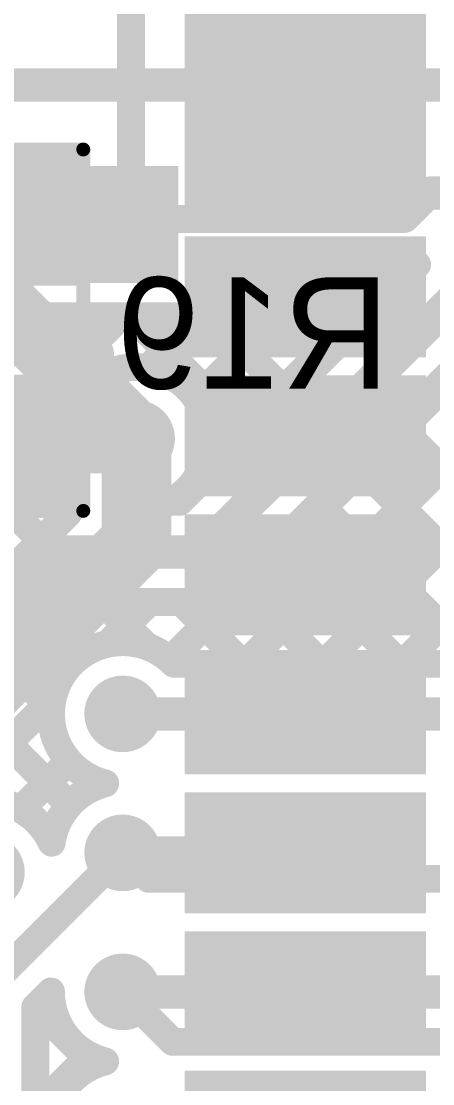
# Model space of a CAD drawing. Header units: millimetres. Extents: x 0.78 to 3.29, y 2.96 to 5.31.
# Drawn here: x 1.2775 to 1.4255, y 4.29 to 4.6721 of the extents above; entities that cross this region are included whole.
import ezdxf

# ---------------------------------------------------------------- set-up
doc = ezdxf.new("R2010")
doc.units = ezdxf.units.MM
doc.header["$MEASUREMENT"] = 0
for name, color, linetype in [('BottomLayer', 5, 'Continuous'), ('BottomOverlay', 54, 'Continuous'), ('BottomPaste', 16, 'Continuous'), ('BottomSolder', 6, 'Continuous'), ('MultiLayer', 9, 'Continuous'), ('TopLayer', 1, 'Continuous'), ('TopPaste', 8, 'Continuous'), ('TopSolder', 216, 'Continuous'), ('ViaHoleLayer', 16, 'Continuous')]:
    doc.layers.add(name, color=color, linetype=linetype)

# ---------------------------------------------------------------- blocks, each defined once
blk = doc.blocks.new('R_______0805_B_17')
at = {"layer": 'BottomLayer'}
for points in [[(-0.06, -0.025), (-0.02, -0.025), (-0.06, 0.025), (-0.02, 0.025)], [(0.02, -0.025), (0.06, -0.025), (0.02, 0.025), (0.06, 0.025)]]:
    blk.add_solid(points, dxfattribs=at)
at = {"layer": 'BottomOverlay', "const_width": 0.005}
for points in [[(0.065, 0.031), (-0.065, 0.031)], [(-0.065, -0.031), (-0.065, 0.031)], [(0.065, -0.031), (0.065, 0.031)], [(0.065, -0.031), (-0.065, -0.031)]]:
    blk.add_lwpolyline(points, dxfattribs=at)
at = {"layer": 'BottomOverlay', "const_width": 0.0025}
for points in [[(-0.06625, 0.031, 1), (-0.06375, 0.031, 1)], [(-0.06625, 0.031, 1), (-0.06375, 0.031, 1)], [(0.06375, 0.031, 1), (0.06625, 0.031, 1)], [(0.06375, 0.031, 1), (0.06625, 0.031, 1)], [(-0.06625, -0.031, 1), (-0.06375, -0.031, 1)], [(-0.06625, -0.031, 1), (-0.06375, -0.031, 1)], [(0.06375, -0.031, 1), (0.06625, -0.031, 1)], [(0.06375, -0.031, 1), (0.06625, -0.031, 1)]]:
    blk.add_lwpolyline(points, format="xyb", close=True, dxfattribs=at)
at = {"layer": 'BottomPaste'}
for points in [[(-0.06, -0.025), (-0.02, -0.025), (-0.06, 0.025), (-0.02, 0.025)], [(0.02, -0.025), (0.06, -0.025), (0.02, 0.025), (0.06, 0.025)]]:
    blk.add_solid(points, dxfattribs=at)
at = {"layer": 'BottomSolder'}
for points in [[(-0.064, -0.029), (-0.016, -0.029), (-0.064, 0.029), (-0.016, 0.029)], [(0.016, -0.029), (0.064, -0.029), (0.016, 0.029), (0.064, 0.029)]]:
    blk.add_solid(points, dxfattribs=at)
blk = doc.blocks.new('ESP32_WROOM_32_70')
at = {"layer": 'TopLayer'}
for points in [[(-0.03937, -0.16772), (0.03937, -0.16772), (-0.03937, -0.13228), (0.03937, -0.13228)], [(-0.03937, -0.21772), (0.03937, -0.21772), (-0.03937, -0.18228), (0.03937, -0.18228)], [(-0.03937, -0.26772), (0.03937, -0.26772), (-0.03937, -0.23228), (0.03937, -0.23228)], [(-0.03937, -0.31772), (0.03937, -0.31772), (-0.03937, -0.28228), (0.03937, -0.28228)], [(-0.03937, -0.36772), (0.03937, -0.36772), (-0.03937, -0.33228), (0.03937, -0.33228)], [(-0.03937, -0.41772), (0.03937, -0.41772), (-0.03937, -0.38228), (0.03937, -0.38228)], [(-0.03937, -0.46772), (0.03937, -0.46772), (-0.03937, -0.43228), (0.03937, -0.43228)], [(-0.03937, -0.51772), (0.03937, -0.51772), (-0.03937, -0.48228), (0.03937, -0.48228)], [(-0.03937, -0.56772), (0.03937, -0.56772), (-0.03937, -0.53228), (0.03937, -0.53228)]]:
    blk.add_solid(points, dxfattribs=at)
at = {"layer": 'TopPaste'}
for points in [[(-0.03937, -0.16772), (0.03937, -0.16772), (-0.03937, -0.13228), (0.03937, -0.13228)], [(-0.03937, -0.21772), (0.03937, -0.21772), (-0.03937, -0.18228), (0.03937, -0.18228)], [(-0.03937, -0.26772), (0.03937, -0.26772), (-0.03937, -0.23228), (0.03937, -0.23228)], [(-0.03937, -0.31772), (0.03937, -0.31772), (-0.03937, -0.28228), (0.03937, -0.28228)], [(-0.03937, -0.36772), (0.03937, -0.36772), (-0.03937, -0.33228), (0.03937, -0.33228)], [(-0.03937, -0.41772), (0.03937, -0.41772), (-0.03937, -0.38228), (0.03937, -0.38228)], [(-0.03937, -0.46772), (0.03937, -0.46772), (-0.03937, -0.43228), (0.03937, -0.43228)], [(-0.03937, -0.51772), (0.03937, -0.51772), (-0.03937, -0.48228), (0.03937, -0.48228)], [(-0.03937, -0.56772), (0.03937, -0.56772), (-0.03937, -0.53228), (0.03937, -0.53228)]]:
    blk.add_solid(points, dxfattribs=at)
at = {"layer": 'TopSolder'}
for points in [[(-0.04337, -0.17172), (0.04337, -0.17172), (-0.04337, -0.12828), (0.04337, -0.12828)], [(-0.04337, -0.22172), (0.04337, -0.22172), (-0.04337, -0.17828), (0.04337, -0.17828)], [(-0.04337, -0.27172), (0.04337, -0.27172), (-0.04337, -0.22828), (0.04337, -0.22828)], [(-0.04337, -0.32172), (0.04337, -0.32172), (-0.04337, -0.27828), (0.04337, -0.27828)], [(-0.04337, -0.37172), (0.04337, -0.37172), (-0.04337, -0.32828), (0.04337, -0.32828)], [(-0.04337, -0.42172), (0.04337, -0.42172), (-0.04337, -0.37828), (0.04337, -0.37828)], [(-0.04337, -0.47172), (0.04337, -0.47172), (-0.04337, -0.42828), (0.04337, -0.42828)], [(-0.04337, -0.52172), (0.04337, -0.52172), (-0.04337, -0.47828), (0.04337, -0.47828)], [(-0.04337, -0.57172), (0.04337, -0.57172), (-0.04337, -0.52828), (0.04337, -0.52828)]]:
    blk.add_solid(points, dxfattribs=at)

msp = doc.modelspace()

# ---------------------------------------------------------------- linework, layer by layer
at = {"layer": 'BottomLayer'}
for points, const_width in [([(1.184, 4.64921), (1.5, 4.64921)], 0.012), ([(1.41541, 4.601), (1.42471, 4.6103)], 0.01), ([(1.42471, 4.6103), (1.54635, 4.6103)], 0.012), ([(1.26883, 4.601), (1.317, 4.601)], 0.01), ([(1.317, 4.601), (1.41541, 4.601)], 0.01), ([(1.33448, 4.49923), (1.41984, 4.58459)], 0.01), ([(1.34034, 4.53646), (1.38788, 4.584)], 0.01), ([(1.3414, 4.50924), (1.41618, 4.58402)], 0.01), ([(1.346, 4.584), (1.41541, 4.584)], 0.01), ([(1.346, 4.57041), (1.35959, 4.584)], 0.01), ([(1.346, 4.566), (1.346, 4.584)], 0.01), ([(1.3557, 4.584), (1.38748, 4.55222)], 0.01), ([(1.38398, 4.584), (1.40162, 4.56637)], 0.01), ([(1.41227, 4.584), (1.41576, 4.58051)], 0.01), ([(1.34194, 4.48123), (1.43361, 4.5729)], 0.012), ([(1.34159, 4.566), (1.346, 4.57041)], 0.01), ([(1.23633, 4.566), (1.346, 4.566)], 0.01), ([(1.26056, 4.566), (1.27356, 4.553)], 0.01), ([(1.27202, 4.553), (1.28502, 4.566)], 0.01), ([(1.28885, 4.566), (1.30185, 4.553)], 0.01), ([(1.30031, 4.553), (1.31331, 4.566)], 0.01), ([(1.31713, 4.566), (1.35919, 4.52394)], 0.01), ([(1.32305, 4.54746), (1.34159, 4.566)], 0.01), ([(1.34541, 4.566), (1.37333, 4.53808)], 0.01), ([(1.33106, 4.44233), (1.44363, 4.5549)], 0.01), ([(1.35469, 4.46852), (1.44107, 4.5549)], 0.01), ([(1.35801, 4.441), (1.47192, 4.5549)], 0.01), ([(1.23933, 4.553), (1.30583, 4.553)], 0.01), ([(1.30185, 4.553), (1.30583, 4.54902)], 0.01), ([(1.30583, 4.5465), (1.30583, 4.553)], 0.01), ([(1.30583, 4.54902), (1.30835, 4.5465)], 0.01), ([(1.30583, 4.5465), (1.31098, 4.5465)], 0.01), ([(1.42707, 4.54091), (1.46022, 4.50776)], 0.01), ([(1.26883, 4.521), (1.26983, 4.522)], 0.025), ([(1.26983, 4.522), (1.319, 4.522)], 0.025), ([(1.41293, 4.52677), (1.435, 4.5047)], 0.01), ([(1.39879, 4.51263), (1.435, 4.47641)], 0.01), ([(1.34279, 4.51206), (1.34505, 4.5098)], 0.01), ([(1.33108, 4.49923), (1.33448, 4.49923)], 0.01), ([(1.38465, 4.49848), (1.435, 4.44813)], 0.01), ([(1.3863, 4.441), (1.435, 4.4897)], 0.01), ([(1.213, 4.405), (1.28923, 4.48123)], 0.012), ([(1.28923, 4.48123), (1.34194, 4.48123)], 0.012), ([(1.37051, 4.48434), (1.41385, 4.441)], 0.01), ([(1.35636, 4.4702), (1.38556, 4.441)], 0.01), ([(1.231, 4.39754), (1.29668, 4.46323)], 0.01), ([(1.29668, 4.46323), (1.34194, 4.46323)], 0.01), ([(1.30677, 4.46323), (1.32274, 4.44725)], 0.01), ([(1.30867, 4.44822), (1.32367, 4.46323)], 0.01), ([(1.33505, 4.46323), (1.35728, 4.441)], 0.01), ([(1.41458, 4.441), (1.435, 4.46142)], 0.01), ([(1.28758, 4.45413), (1.29828, 4.44343)], 0.01), ([(1.27344, 4.43998), (1.28831, 4.42512)], 0.01), ([(1.33245, 4.441), (1.435, 4.441)], 0.01), ([(1.231, 4.37056), (1.28878, 4.42833)], 0.01), ([(1.2593, 4.42584), (1.29486, 4.39028)], 0.01), ([(1.314, 4.423), (1.45995, 4.423)], 0.012), ([(1.27736, 4.38863), (1.29467, 4.40594)], 0.01), ([(1.314, 4.373), (1.32337, 4.36363)], 0.01), ([(1.32337, 4.36363), (1.462, 4.36363)], 0.01), ([(1.314, 4.323), (1.332, 4.305)], 0.01), ([(1.332, 4.305), (1.462, 4.305)], 0.01)]:
    msp.add_lwpolyline(points, dxfattribs=dict(at, const_width=const_width))
for points, const_width in [([(1.31011, 4.601, 1), (1.32389, 4.601, 1)], 0.01378), ([(1.42171, 4.6103, 1), (1.42771, 4.6103, 1)], 0.006), ([(1.42221, 4.6103, 1), (1.42721, 4.6103, 1)], 0.005), ([(1.3145, 4.601, 1), (1.3195, 4.601, 1)], 0.005), ([(1.3145, 4.601, 1), (1.3195, 4.601, 1)], 0.005), ([(1.41291, 4.601, 1), (1.41791, 4.601, 1)], 0.005), ([(1.41291, 4.601, 1), (1.41791, 4.601, 1)], 0.005), ([(1.3435, 4.584, 1), (1.3485, 4.584, 1)], 0.005), ([(1.3435, 4.584, 1), (1.3485, 4.584, 1)], 0.005), ([(1.3532, 4.584, 1), (1.3582, 4.584, 1)], 0.005), ([(1.35709, 4.584, 1), (1.36209, 4.584, 1)], 0.005), ([(1.38148, 4.584, 1), (1.38648, 4.584, 1)], 0.005), ([(1.38538, 4.584, 1), (1.39038, 4.584, 1)], 0.005), ([(1.40977, 4.584, 1), (1.41477, 4.584, 1)], 0.005), ([(1.41291, 4.584, 1), (1.41791, 4.584, 1)], 0.005), ([(1.41291, 4.584, 1), (1.41791, 4.584, 1)], 0.005), ([(1.41291, 4.584, 1), (1.41791, 4.584, 1)], 0.005), ([(1.41368, 4.58402, 1), (1.41868, 4.58402, 1)], 0.005), ([(1.41734, 4.58459, 1), (1.42234, 4.58459, 1)], 0.005), ([(1.41734, 4.58459, 1), (1.42234, 4.58459, 1)], 0.005), ([(1.41734, 4.58459, 1), (1.42234, 4.58459, 1)], 0.005), ([(1.41326, 4.58051, 1), (1.41826, 4.58051, 1)], 0.005), ([(1.3435, 4.57041, 1), (1.3485, 4.57041, 1)], 0.005), ([(1.3435, 4.57041, 1), (1.3485, 4.57041, 1)], 0.005), ([(1.28252, 4.566, 1), (1.28752, 4.566, 1)], 0.005), ([(1.28635, 4.566, 1), (1.29135, 4.566, 1)], 0.005), ([(1.31081, 4.566, 1), (1.31581, 4.566, 1)], 0.005), ([(1.31463, 4.566, 1), (1.31963, 4.566, 1)], 0.005), ([(1.33909, 4.566, 1), (1.34409, 4.566, 1)], 0.005), ([(1.33909, 4.566, 1), (1.34409, 4.566, 1)], 0.005), ([(1.34291, 4.566, 1), (1.34791, 4.566, 1)], 0.005), ([(1.3435, 4.566, 1), (1.3485, 4.566, 1)], 0.005), ([(1.3435, 4.566, 1), (1.3485, 4.566, 1)], 0.005), ([(1.39912, 4.56637, 1), (1.40412, 4.56637, 1)], 0.005), ([(1.27106, 4.553, 1), (1.27606, 4.553, 1)], 0.005), ([(1.29781, 4.553, 1), (1.30281, 4.553, 1)], 0.005), ([(1.29935, 4.553, 1), (1.30435, 4.553, 1)], 0.005), ([(1.29935, 4.553, 1), (1.30435, 4.553, 1)], 0.005), ([(1.30333, 4.553, 1), (1.30833, 4.553, 1)], 0.005), ([(1.30333, 4.553, 1), (1.30833, 4.553, 1)], 0.005), ([(1.38498, 4.55222, 1), (1.38998, 4.55222, 1)], 0.005), ([(1.30333, 4.54902, 1), (1.30833, 4.54902, 1)], 0.005), ([(1.30333, 4.54902, 1), (1.30833, 4.54902, 1)], 0.005), ([(1.32055, 4.54746, 1), (1.32555, 4.54746, 1)], 0.005), ([(1.30333, 4.5465, 1), (1.30833, 4.5465, 1)], 0.005), ([(1.30333, 4.5465, 1), (1.30833, 4.5465, 1)], 0.005), ([(1.30585, 4.5465, 1), (1.31085, 4.5465, 1)], 0.005), ([(1.30848, 4.5465, 1), (1.31348, 4.5465, 1)], 0.005), ([(1.30848, 4.5465, 1), (1.31348, 4.5465, 1)], 0.005), ([(1.42457, 4.54091, 1), (1.42957, 4.54091, 1)], 0.005), ([(1.33784, 4.53646, 1), (1.34284, 4.53646, 1)], 0.005), ([(1.37083, 4.53808, 1), (1.37583, 4.53808, 1)], 0.005), ([(1.26258, 4.521, 1), (1.27508, 4.521, 1)], 0.0125), ([(1.26358, 4.522, 1), (1.27608, 4.522, 1)], 0.0125), ([(1.26358, 4.522, 1), (1.27608, 4.522, 1)], 0.0125), ([(1.31211, 4.522, 1), (1.32589, 4.522, 1)], 0.01378), ([(1.31275, 4.522, 1), (1.32525, 4.522, 1)], 0.0125), ([(1.35669, 4.52394, 1), (1.36169, 4.52394, 1)], 0.005), ([(1.41043, 4.52677, 1), (1.41543, 4.52677, 1)], 0.005), ([(1.34228, 4.522, 1), (1.34728, 4.522, 1)], 0.005), ([(1.34228, 4.522, 1), (1.34728, 4.522, 1)], 0.005), ([(1.39629, 4.51263, 1), (1.40129, 4.51263, 1)], 0.005), ([(1.3389, 4.50924, 1), (1.3439, 4.50924, 1)], 0.005), ([(1.34029, 4.51206, 1), (1.34529, 4.51206, 1)], 0.005), ([(1.34255, 4.5098, 1), (1.34755, 4.5098, 1)], 0.005), ([(1.32858, 4.49923, 1), (1.33358, 4.49923, 1)], 0.005), ([(1.32858, 4.49923, 1), (1.33358, 4.49923, 1)], 0.005), ([(1.33198, 4.49923, 1), (1.33698, 4.49923, 1)], 0.005), ([(1.33198, 4.49923, 1), (1.33698, 4.49923, 1)], 0.005), ([(1.38215, 4.49848, 1), (1.38715, 4.49848, 1)], 0.005), ([(1.28623, 4.48123, 1), (1.29223, 4.48123, 1)], 0.006), ([(1.28623, 4.48123, 1), (1.29223, 4.48123, 1)], 0.006), ([(1.33894, 4.48123, 1), (1.34494, 4.48123, 1)], 0.006), ([(1.33894, 4.48123, 1), (1.34494, 4.48123, 1)], 0.006), ([(1.36801, 4.48434, 1), (1.37301, 4.48434, 1)], 0.005), ([(1.35386, 4.4702, 1), (1.35886, 4.4702, 1)], 0.005), ([(1.35216, 4.4685, 1), (1.35716, 4.4685, 1)], 0.005), ([(1.35219, 4.46852, 1), (1.35719, 4.46852, 1)], 0.005), ([(1.35219, 4.46852, 1), (1.35719, 4.46852, 1)], 0.005), ([(1.29418, 4.46323, 1), (1.29918, 4.46323, 1)], 0.005), ([(1.29418, 4.46323, 1), (1.29918, 4.46323, 1)], 0.005), ([(1.30427, 4.46323, 1), (1.30927, 4.46323, 1)], 0.005), ([(1.32117, 4.46323, 1), (1.32617, 4.46323, 1)], 0.005), ([(1.33255, 4.46323, 1), (1.33755, 4.46323, 1)], 0.005), ([(1.33944, 4.46323, 1), (1.34444, 4.46323, 1)], 0.005), ([(1.33944, 4.46323, 1), (1.34444, 4.46323, 1)], 0.005), ([(1.33944, 4.46323, 1), (1.34444, 4.46323, 1)], 0.005), ([(1.28508, 4.45413, 1), (1.29008, 4.45413, 1)], 0.005), ([(1.30617, 4.44822, 1), (1.31117, 4.44822, 1)], 0.005), ([(1.32024, 4.44725, 1), (1.32524, 4.44725, 1)], 0.005), ([(1.29578, 4.44343, 1), (1.30078, 4.44343, 1)], 0.005), ([(1.27094, 4.43998, 1), (1.27594, 4.43998, 1)], 0.005), ([(1.32856, 4.44233, 1), (1.33356, 4.44233, 1)], 0.005), ([(1.32995, 4.441, 1), (1.33495, 4.441, 1)], 0.005), ([(1.32995, 4.441, 1), (1.33495, 4.441, 1)], 0.005), ([(1.35478, 4.441, 1), (1.35978, 4.441, 1)], 0.005), ([(1.35551, 4.441, 1), (1.36051, 4.441, 1)], 0.005), ([(1.38306, 4.441, 1), (1.38806, 4.441, 1)], 0.005), ([(1.3838, 4.441, 1), (1.3888, 4.441, 1)], 0.005), ([(1.41135, 4.441, 1), (1.41635, 4.441, 1)], 0.005), ([(1.41208, 4.441, 1), (1.41708, 4.441, 1)], 0.005), ([(1.28628, 4.42833, 1), (1.29128, 4.42833, 1)], 0.005), ([(1.30711, 4.423, 1), (1.32089, 4.423, 1)], 0.01378), ([(1.28581, 4.42512, 1), (1.29081, 4.42512, 1)], 0.005), ([(1.311, 4.423, 1), (1.317, 4.423, 1)], 0.006), ([(1.29217, 4.40594, 1), (1.29717, 4.40594, 1)], 0.005), ([(1.30521, 4.398, 1), (1.31021, 4.398, 1)], 0.005), ([(1.30521, 4.398, 1), (1.31021, 4.398, 1)], 0.005), ([(1.29236, 4.39028, 1), (1.29737, 4.39028, 1)], 0.005), ([(1.27486, 4.38863, 1), (1.27986, 4.38863, 1)], 0.005), ([(1.30711, 4.373, 1), (1.32089, 4.373, 1)], 0.01378), ([(1.25811, 4.366, 1), (1.27189, 4.366, 1)], 0.01378), ([(1.28598, 4.37664, 1), (1.29098, 4.37664, 1)], 0.005), ([(1.28598, 4.37664, 1), (1.29098, 4.37664, 1)], 0.005), ([(1.3115, 4.373, 1), (1.3165, 4.373, 1)], 0.005), ([(1.32087, 4.36363, 1), (1.32587, 4.36363, 1)], 0.005), ([(1.32087, 4.36363, 1), (1.32587, 4.36363, 1)], 0.005), ([(1.30711, 4.323, 1), (1.32089, 4.323, 1)], 0.01378), ([(1.3115, 4.323, 1), (1.3165, 4.323, 1)], 0.005), ([(1.3295, 4.305, 1), (1.3345, 4.305, 1)], 0.005), ([(1.3295, 4.305, 1), (1.3345, 4.305, 1)], 0.005)]:
    msp.add_lwpolyline(points, format="xyb", close=True, dxfattribs=dict(at, const_width=const_width))
at = {"layer": 'BottomLayer', "const_width": 0.01}
for points in [[(1.41984, 4.58459, -0.066049), (1.41541, 4.584)], [(1.41984, 4.58459, -0.066049), (1.41541, 4.584)], [(1.31098, 4.5465, -0.510229), (1.34478, 4.522)], [(1.34478, 4.522, -0.277549), (1.33108, 4.49923)], [(1.35469, 4.46852, -0.199396), (1.34194, 4.46323)], [(1.35466, 4.4685, -0.198912), (1.34194, 4.46323)], [(1.30771, 4.398, -1.3221), (1.33245, 4.441)], [(1.28848, 4.37664, -0.304517), (1.30771, 4.398)], [(1.2405, 4.35798, -0.94681), (1.28848, 4.37664)]]:
    msp.add_lwpolyline(points, format="xyb", dxfattribs=at)
at = {"layer": 'BottomLayer'}
msp.add_solid([(1.334, 4.578), (1.334, 4.62), (1.18383, 4.578), (1.18383, 4.62)], dxfattribs=at)
at = {"layer": 'BottomSolder', "const_width": 0.00991}
for points in [[(1.31205, 4.601, 1), (1.32195, 4.601, 1)], [(1.31405, 4.522, 1), (1.32395, 4.522, 1)]]:
    msp.add_lwpolyline(points, format="xyb", close=True, dxfattribs=at)
at = {"layer": 'MultiLayer', "const_width": 0.01378}
for points in [[(1.31011, 4.601, 1), (1.32389, 4.601, 1)], [(1.31211, 4.522, 1), (1.32589, 4.522, 1)], [(1.30711, 4.423, 1), (1.32089, 4.423, 1)], [(1.30711, 4.373, 1), (1.32089, 4.373, 1)], [(1.25811, 4.366, 1), (1.27189, 4.366, 1)], [(1.30711, 4.323, 1), (1.32089, 4.323, 1)]]:
    msp.add_lwpolyline(points, format="xyb", close=True, dxfattribs=at)
at = {"layer": 'TopLayer'}
for points, const_width in [([(1.317, 4.601), (1.317, 4.706)], 0.01), ([(1.263, 4.578), (1.319, 4.522)], 0.025), ([(1.2485, 4.55785), (1.2945, 4.51185)], 0.01), ([(1.2485, 4.54978), (1.2945, 4.50378)], 0.01), ([(1.24358, 4.49627), (1.27683, 4.52952)], 0.01), ([(1.319, 4.485), (1.319, 4.522)], 0.025), ([(1.2485, 4.52149), (1.28467, 4.48532)], 0.01), ([(1.148, 4.37241), (1.29097, 4.51538)], 0.01), ([(1.2945, 4.49515), (1.2945, 4.51185)], 0.01), ([(1.2477, 4.44835), (1.2945, 4.49515)], 0.01), ([(1.265, 4.431), (1.319, 4.485)], 0.025), ([(1.314, 4.423), (1.37971, 4.423)], 0.012), ([(1.26558, 4.32458), (1.314, 4.373)], 0.01), ([(1.314, 4.373), (1.37971, 4.373)], 0.012), ([(1.28258, 4.31754), (1.28822, 4.32318)], 0.01), ([(1.314, 4.323), (1.37971, 4.323)], 0.012), ([(1.37971, 4.323), (1.544, 4.323)], 0.012), ([(1.28258, 4.16446), (1.28258, 4.31754)], 0.01), ([(1.28266, 4.31762), (1.30367, 4.29662)], 0.01), ([(1.28258, 4.309), (1.28928, 4.3157)], 0.01), ([(1.28258, 4.28072), (1.30203, 4.30017)], 0.01), ([(1.28258, 4.28942), (1.28989, 4.28212)], 0.01)]:
    msp.add_lwpolyline(points, dxfattribs=dict(at, const_width=const_width))
for points, const_width in [([(1.31011, 4.601, 1), (1.32389, 4.601, 1)], 0.01378), ([(1.3145, 4.601, 1), (1.3195, 4.601, 1)], 0.005), ([(1.27433, 4.52952, 1), (1.27933, 4.52952, 1)], 0.005), ([(1.31211, 4.522, 1), (1.32589, 4.522, 1)], 0.01378), ([(1.31275, 4.522, 1), (1.32525, 4.522, 1)], 0.0125), ([(1.31275, 4.522, 1), (1.32525, 4.522, 1)], 0.0125), ([(1.28847, 4.51538, 1), (1.29347, 4.51538, 1)], 0.005), ([(1.292, 4.51185, 1), (1.297, 4.51185, 1)], 0.005), ([(1.292, 4.51185, 1), (1.297, 4.51185, 1)], 0.005), ([(1.292, 4.50378, 1), (1.297, 4.50378, 1)], 0.005), ([(1.292, 4.49515, 1), (1.297, 4.49515, 1)], 0.005), ([(1.292, 4.49515, 1), (1.297, 4.49515, 1)], 0.005), ([(1.31275, 4.485, 1), (1.32525, 4.485, 1)], 0.0125), ([(1.31275, 4.485, 1), (1.32525, 4.485, 1)], 0.0125), ([(1.28217, 4.48532, 1), (1.28717, 4.48532, 1)], 0.005), ([(1.30711, 4.423, 1), (1.32089, 4.423, 1)], 0.01378), ([(1.311, 4.423, 1), (1.317, 4.423, 1)], 0.006), ([(1.37671, 4.423, 1), (1.38271, 4.423, 1)], 0.006), ([(1.30711, 4.373, 1), (1.32089, 4.373, 1)], 0.01378), ([(1.25811, 4.366, 1), (1.27189, 4.366, 1)], 0.01378), ([(1.311, 4.373, 1), (1.317, 4.373, 1)], 0.006), ([(1.3115, 4.373, 1), (1.3165, 4.373, 1)], 0.005), ([(1.37671, 4.373, 1), (1.38271, 4.373, 1)], 0.006), ([(1.30711, 4.323, 1), (1.32089, 4.323, 1)], 0.01378), ([(1.28572, 4.32318, 1), (1.29072, 4.32318, 1)], 0.005), ([(1.28572, 4.32318, 1), (1.29072, 4.32318, 1)], 0.005), ([(1.311, 4.323, 1), (1.317, 4.323, 1)], 0.006), ([(1.37671, 4.323, 1), (1.38271, 4.323, 1)], 0.006), ([(1.37671, 4.323, 1), (1.38271, 4.323, 1)], 0.006), ([(1.28008, 4.31754, 1), (1.28508, 4.31754, 1)], 0.005), ([(1.28008, 4.31754, 1), (1.28508, 4.31754, 1)], 0.005), ([(1.28016, 4.31762, 1), (1.28516, 4.31762, 1)], 0.005), ([(1.28678, 4.3157, 1), (1.29178, 4.3157, 1)], 0.005), ([(1.28008, 4.309, 1), (1.28508, 4.309, 1)], 0.005), ([(1.29953, 4.30017, 1), (1.30453, 4.30017, 1)], 0.005), ([(1.30117, 4.29662, 1), (1.30617, 4.29662, 1)], 0.005), ([(1.30521, 4.298, 1), (1.31021, 4.298, 1)], 0.005), ([(1.30521, 4.298, 1), (1.31021, 4.298, 1)], 0.005), ([(1.28008, 4.28942, 1), (1.28508, 4.28942, 1)], 0.005)]:
    msp.add_lwpolyline(points, format="xyb", close=True, dxfattribs=dict(at, const_width=const_width))
at = {"layer": 'TopLayer', "const_width": 0.01}
for points in [[(1.30771, 4.298, -0.345657), (1.28822, 4.32318)], [(1.32834, 4.25158, -1.188238), (1.30771, 4.298)]]:
    msp.add_lwpolyline(points, format="xyb", dxfattribs=at)
at = {"layer": 'TopSolder', "const_width": 0.00991}
for points in [[(1.31205, 4.601, 1), (1.32195, 4.601, 1)], [(1.31405, 4.522, 1), (1.32395, 4.522, 1)]]:
    msp.add_lwpolyline(points, format="xyb", close=True, dxfattribs=at)
at = {"layer": 'ViaHoleLayer', "const_width": 0.00591}
for points in [[(1.31405, 4.601, 1), (1.31995, 4.601, 1)], [(1.31605, 4.522, 1), (1.32195, 4.522, 1)], [(1.31105, 4.423, 1), (1.31695, 4.423, 1)], [(1.31105, 4.373, 1), (1.31695, 4.373, 1)], [(1.31105, 4.323, 1), (1.31695, 4.323, 1)]]:
    msp.add_lwpolyline(points, format="xyb", close=True, dxfattribs=at)

# ---------------------------------------------------------------- block references
for name, p, rotation in [('ESP32_WROOM_32_70', (1.37971, 4.823), 360), ('R_______0805_B_17', (1.26883, 4.561), 270)]:
    msp.add_blockref(name, p, dxfattribs=dict(rotation=rotation))

# ---------------------------------------------------------------- texts
at = {"layer": 'BottomOverlay', "text_generation_flag": 2}
msp.add_text('R19', height=0.04, dxfattribs=at).set_placement((1.41, 4.54))

doc.saveas('drawing.dxf')
